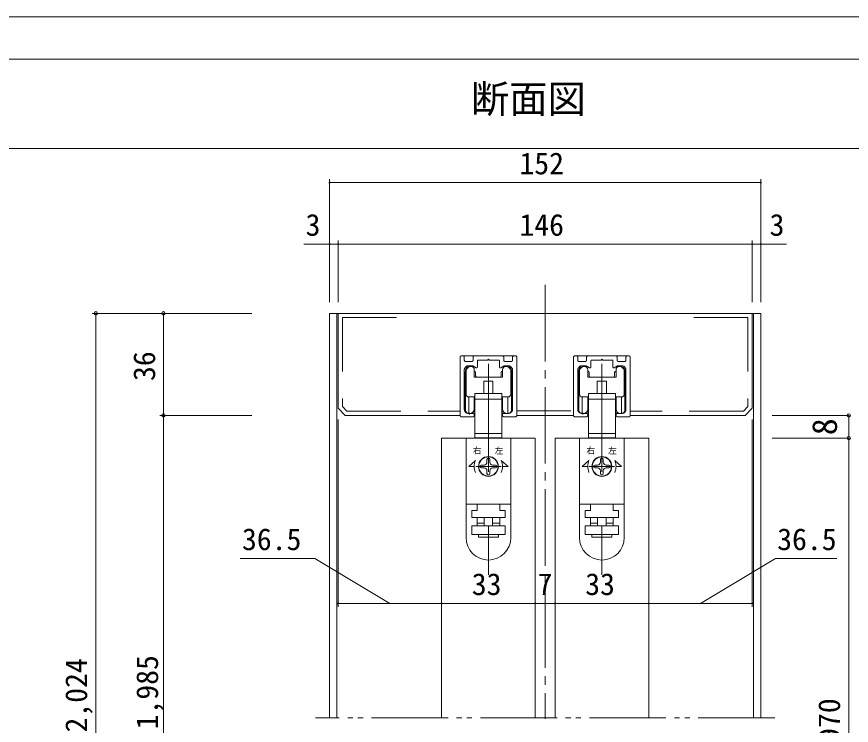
# Model space of a CAD drawing. Units: millimetres on the paper, enlarged 10 times, with parts at other scales. Extents: x -2000 to 2000, y -1385 to 1385.
# Drawn here: x -1396 to -415, y 552 to 1385 of the extents above; entities that cross this region are included whole.
import ezdxf
from ezdxf.enums import TextEntityAlignment as Align

# ---------------------------------------------------------------- set-up
doc = ezdxf.new("R2010")
doc.units = ezdxf.units.MM
doc.header["$LTSCALE"] = 10
doc.header["$PDMODE"] = 32
doc.header["$PDSIZE"] = 4
for name, pattern in [('CHAIN2', [12, 9, -1, 1, -1]), ('DOUBLE_CHAIN2', [12.8, 9, -1, 0.6, -0.6, 0.6, -1]), ('USER1', [19.05, 12.7, -6.35]), ('USER2', [9.525, 6.35, -3.175]), ('USER3', [31.75, 15.875, -3.175, 3.175, -3.175, 3.175, -3.175]), ('USER4', [50.8, 31.75, -6.35, 6.35, -6.35])]:
    doc.linetypes.add(name, pattern=pattern)
for name, color, linetype, lineweight in [('1-0_H-SYM', 7, 'Continuous', 20), ('1-1_0', 7, 'Continuous', 20), ('2-0_18', 7, 'Continuous', 18)]:
    doc.layers.add(name, color=color, linetype=linetype, lineweight=lineweight)
doc.styles.add('ＭＳ ゴシック', font='')
doc.styles.get('ＭＳ ゴシック').set_extended_font_data('MS Gothic')

msp = doc.modelspace()

# ---------------------------------------------------------------- linework, layer by layer
at = {"layer": '1-0_H-SYM'}
for p, q in [((-1950, 1335), (380, 1335)), ((-1950, 1230), (380, 1230))]:
    msp.add_line(p, q, dxfattribs=at)
at = {"layer": '1-1_0'}
for p, q in [((-1950, 1335), (380, 1335)), ((-1950, 1230), (380, 1230))]:
    msp.add_line(p, q, dxfattribs=at)
msp.add_lwpolyline([(2000, -1385), (2000, 1385), (-2000, 1385), (-2000, -1385)], dxfattribs=at)
at = {"layer": '2-0_18', "color": 4, "lineweight": 9}
for p, q in [((-1027.92, 1121.8), (-1027.92, 1194.06)), ((-1027.92, 1121.8), (-1027.92, 1194.06)), ((-1027.92, 1189.89), (-521.26, 1189.89)), ((-521.26, 1121.8), (-521.26, 1194.06)), ((-521.26, 1121.8), (-521.26, 1194.06)), ((-1027.92, 1049.55), (-1027.92, 1121.8)), ((-1017.92, 1049.55), (-1017.92, 1121.8)), ((-1017.92, 1049.55), (-1017.92, 1121.8)), ((-531.26, 1049.55), (-531.26, 1121.8)), ((-531.26, 1049.55), (-531.26, 1121.8)), ((-521.26, 1049.55), (-521.26, 1121.8)), ((-1017.92, 1117.64), (-531.26, 1117.64)), ((-1161.27, 1036.22), (-1306.85, 1036.22)), ((-1302.68, 1036.22), (-1302.68, 92.4)), ((-1119.39, 1036.22), (-1227.33, 1036.22)), ((-1223.17, 916.22), (-1223.17, 1036.22)), ((-1119.39, 916.22), (-1227.33, 916.22)), ((-1223.17, 916.22), (-1223.17, 102.4)), ((-417.78, 916.22), (-507.92, 916.22)), ((-417.78, 889.55), (-417.78, 916.22)), ((-1017.92, 911.22), (-1017.92, 691.05)), ((-531.26, 911.22), (-531.26, 691.05)), ((-417.78, 889.55), (-507.92, 889.55)), ((-1045.23, 748.05), (-1132.95, 748.05)), ((-957.09, 695.22), (-1045.23, 748.05)), ((-896.26, 695.22), (-1017.92, 695.22)), ((-896.26, 695.22), (-786.26, 695.22)), ((-786.26, 695.22), (-762.92, 695.22)), ((-762.92, 695.22), (-652.92, 695.22)), ((-652.92, 695.22), (-531.26, 695.22))]:
    msp.add_line(p, q, dxfattribs=at)
at = {"layer": '2-0_18', "color": 4, "linetype": 'CHAIN2', "lineweight": 9}
msp.add_line((-774.59, 1069.55), (-774.59, 559.66), dxfattribs=at)
at = {"layer": '2-0_18', "lineweight": 20}
for p, q in [((-1027.92, 1036.22), (-1017.92, 1036.22)), ((-1027.92, 1036.22), (-1027.92, 560.74)), ((-1019.59, 1036.22), (-1019.59, 560.74)), ((-531.26, 1036.22), (-521.26, 1036.22)), ((-529.59, 1036.22), (-529.59, 560.74)), ((-521.26, 1036.22), (-521.26, 560.74)), ((-874.59, 916.22), (-874.59, 984.56)), ((-872.92, 986.22), (-811.26, 986.22)), ((-807.92, 984.56), (-807.92, 916.22)), ((-741.26, 916.22), (-741.26, 984.56)), ((-739.59, 986.22), (-677.92, 986.22)), ((-674.59, 984.56), (-674.59, 916.22)), ((-864.75, 973.07), (-867.1, 970.71)), ((-863.57, 973.55), (-861.26, 973.55)), ((-821.26, 973.55), (-818.95, 973.55)), ((-817.77, 973.07), (-815.41, 970.71)), ((-731.41, 973.07), (-733.77, 970.71)), ((-730.23, 973.55), (-727.92, 973.55)), ((-687.92, 973.55), (-685.61, 973.55)), ((-684.43, 973.07), (-682.08, 970.71)), ((-868.59, 966.55), (-868.59, 921.89)), ((-867.59, 969.53), (-867.59, 941.22)), ((-857.92, 961.22), (-857.92, 970.22)), ((-856.26, 966.55), (-856.26, 962.89)), ((-826.26, 966.55), (-826.26, 962.89)), ((-824.59, 970.22), (-824.59, 961.22)), ((-814.92, 969.53), (-814.92, 941.22)), ((-813.92, 966.55), (-813.92, 921.89)), ((-735.26, 966.55), (-735.26, 921.89)), ((-734.26, 969.53), (-734.26, 941.22)), ((-724.59, 961.22), (-724.59, 970.22)), ((-722.92, 966.55), (-722.92, 962.89)), ((-692.92, 966.55), (-692.92, 962.89)), ((-691.26, 970.22), (-691.26, 961.22)), ((-681.59, 969.53), (-681.59, 941.22)), ((-680.59, 966.55), (-680.59, 921.89)), ((-824.59, 961.22), (-857.92, 961.22)), ((-846.59, 956.55), (-846.59, 941.9)), ((-835.92, 956.55), (-846.59, 956.55)), ((-835.92, 941.9), (-835.92, 956.55)), ((-691.26, 961.22), (-724.59, 961.22)), ((-713.26, 956.55), (-713.26, 941.9)), ((-702.59, 956.55), (-713.26, 956.55)), ((-702.59, 941.9), (-702.59, 956.55)), ((-825.4, 935.22), (-825.4, 941.9)), ((-692.06, 935.22), (-692.06, 941.9)), ((-857.92, 937.89), (-864.26, 937.89)), ((-857.11, 935.22), (-825.4, 935.22)), ((-857.11, 935.22), (-857.11, 894.89)), ((-825.4, 894.89), (-825.4, 935.22)), ((-824.59, 937.89), (-818.26, 937.89)), ((-724.59, 937.89), (-730.92, 937.89)), ((-723.78, 935.22), (-692.06, 935.22)), ((-723.78, 935.22), (-723.78, 894.89)), ((-692.06, 894.89), (-692.06, 935.22)), ((-691.26, 937.89), (-684.92, 937.89)), ((-539.59, 916.22), (-531.26, 924.55)), ((-1009.59, 916.22), (-874.59, 916.22)), ((-979.92, 916.22), (-911.26, 916.22)), ((-859.2, 920.22), (-857.11, 920.22)), ((-825.4, 920.22), (-823.31, 920.22)), ((-807.92, 916.22), (-741.26, 916.22)), ((-725.86, 920.22), (-723.78, 920.22)), ((-692.06, 920.22), (-689.98, 920.22)), ((-674.59, 916.22), (-539.59, 916.22)), ((-825.4, 889.89), (-825.4, 894.89)), ((-692.06, 889.89), (-692.06, 894.89)), ((-896.26, 889.55), (-896.26, 560.74)), ((-786.26, 889.55), (-896.26, 889.55)), ((-857.11, 889.89), (-825.4, 889.89)), ((-854.56, 889.89), (-854.56, 889.55)), ((-827.9, 889.55), (-827.9, 889.89)), ((-786.26, 889.55), (-786.26, 560.74)), ((-762.92, 889.55), (-762.92, 560.74)), ((-652.92, 889.55), (-762.92, 889.55)), ((-723.78, 889.89), (-692.06, 889.89)), ((-721.23, 889.89), (-721.23, 889.55)), ((-694.56, 889.55), (-694.56, 889.89)), ((-652.92, 889.55), (-652.92, 560.74)), ((-896.26, 815.46), (-896.26, 691.05)), ((-652.92, 815.46), (-652.92, 691.05)), ((-867.59, 772.55), (-867.59, 811.89)), ((-814.92, 772.55), (-814.92, 811.89)), ((-734.26, 772.55), (-734.26, 811.89)), ((-681.59, 772.55), (-681.59, 811.89)), ((-896.26, 776.78), (-896.26, 691.05)), ((-786.26, 776.78), (-786.26, 691.05)), ((-786.26, 776.78), (-786.26, 691.05)), ((-762.92, 776.78), (-762.92, 691.05)), ((-762.92, 776.78), (-762.92, 691.05)), ((-652.92, 776.78), (-652.92, 691.05))]:
    msp.add_line(p, q, dxfattribs=at)
at = {"layer": '2-0_18', "linetype": 'USER2', "lineweight": 20}
for p, q in [((-1012.92, 1031.22), (-946.26, 1031.22)), ((-536.26, 1031.22), (-602.92, 1031.22)), ((-1007.52, 921.22), (-874.59, 921.22)), ((-807.92, 921.78), (-741.26, 921.78)), ((-541.66, 921.22), (-674.59, 921.22))]:
    msp.add_line(p, q, dxfattribs=at)
at = {"layer": '2-0_18', "color": 6, "linetype": 'USER3'}
for p, q in [((-872.92, 986.22), (-871.26, 986.22)), ((-869.59, 984.56), (-869.59, 981.22)), ((-859.26, 981.22), (-859.26, 984.56)), ((-823.26, 984.56), (-823.26, 981.22)), ((-812.92, 981.22), (-812.92, 984.56)), ((-811.26, 986.22), (-809.59, 986.22)), ((-739.59, 986.22), (-737.92, 986.22)), ((-736.26, 984.56), (-736.26, 981.22)), ((-725.92, 981.22), (-725.92, 984.56)), ((-689.92, 984.56), (-689.92, 981.22)), ((-679.59, 981.22), (-679.59, 984.56)), ((-677.92, 986.22), (-676.26, 986.22)), ((-867.92, 979.56), (-860.92, 979.56)), ((-854.26, 973.21), (-854.26, 980.22)), ((-828.26, 980.22), (-828.26, 973.21)), ((-821.59, 979.56), (-814.59, 979.56)), ((-734.59, 979.56), (-727.59, 979.56)), ((-720.92, 973.21), (-720.92, 980.22)), ((-694.92, 980.22), (-694.92, 973.21)), ((-688.26, 979.56), (-681.26, 979.56)), ((-869.59, 969.56), (-869.59, 923.56)), ((-812.92, 923.56), (-812.92, 969.56)), ((-736.26, 969.56), (-736.26, 923.56)), ((-679.59, 923.56), (-679.59, 969.56)), ((-859.59, 914.56), (-872.92, 914.56)), ((-864.59, 918.56), (-858.92, 918.56)), ((-857.92, 917.56), (-857.92, 916.22)), ((-824.59, 916.22), (-824.59, 917.56)), ((-823.59, 918.56), (-817.92, 918.56)), ((-809.59, 914.56), (-822.92, 914.56)), ((-726.26, 914.56), (-739.59, 914.56)), ((-731.26, 918.56), (-725.59, 918.56)), ((-724.59, 917.56), (-724.59, 916.22)), ((-691.26, 916.22), (-691.26, 917.56)), ((-690.26, 918.56), (-684.59, 918.56)), ((-676.26, 914.56), (-689.59, 914.56))]:
    msp.add_line(p, q, dxfattribs=at)
at = {"layer": '2-0_18', "color": 3, "linetype": 'USER4'}
for p, q in [((-841.26, 976.96), (-841.26, 900.29)), ((-707.92, 976.96), (-707.92, 900.29))]:
    msp.add_line(p, q, dxfattribs=at)
at = {"layer": '2-0_18', "color": 2, "linetype": 'USER1'}
for p, q in [((-841.26, 976.96), (-841.26, 728.85)), ((-707.92, 976.96), (-707.92, 728.85))]:
    msp.add_line(p, q, dxfattribs=at)
at = {"layer": '2-0_18'}
for p, q in [((-868.26, 922.56), (-868.26, 969.22)), ((-814.26, 922.56), (-814.26, 969.22)), ((-734.92, 922.56), (-734.92, 969.22)), ((-680.92, 922.56), (-680.92, 969.22)), ((-864.27, 918.56), (-864.25, 937.89)), ((-857.92, 923.56), (-857.92, 937.89)), ((-857.92, 934.22), (-857.11, 934.22)), ((-824.59, 934.22), (-825.4, 934.22)), ((-824.59, 923.56), (-824.59, 937.89)), ((-818.24, 918.56), (-818.26, 937.89)), ((-730.94, 918.56), (-730.92, 937.89)), ((-724.59, 923.56), (-724.59, 937.89)), ((-724.59, 934.22), (-723.78, 934.22)), ((-691.26, 934.22), (-692.06, 934.22)), ((-691.26, 923.56), (-691.26, 937.89)), ((-684.91, 918.56), (-684.92, 937.89)), ((-864.26, 918.56), (-862.92, 918.56)), ((-818.26, 918.56), (-819.59, 918.56)), ((-730.92, 918.56), (-729.59, 918.56)), ((-684.92, 918.56), (-686.26, 918.56)), ((-867.59, 889.55), (-867.59, 811.89)), ((-814.92, 889.55), (-867.59, 889.55)), ((-814.92, 889.55), (-814.92, 811.89)), ((-734.26, 889.55), (-734.26, 811.89)), ((-681.59, 889.55), (-734.26, 889.55)), ((-681.59, 889.55), (-681.59, 811.89)), ((-864.35, 856.22), (-856.38, 863.22)), ((-842.92, 864.55), (-842.92, 861.22)), ((-839.59, 861.22), (-839.59, 864.55)), ((-818.16, 856.22), (-826.13, 863.22)), ((-731.02, 856.22), (-723.05, 863.22)), ((-709.59, 864.55), (-709.59, 861.22)), ((-706.26, 861.22), (-706.26, 864.55)), ((-684.83, 856.22), (-692.8, 863.22)), ((-864.35, 856.22), (-857.92, 856.22)), ((-856.14, 856.22), (-826.37, 856.22)), ((-846.26, 857.89), (-849.59, 857.89)), ((-849.59, 854.55), (-846.26, 854.55)), ((-832.92, 857.89), (-836.26, 857.89)), ((-836.26, 854.55), (-832.92, 854.55)), ((-818.16, 856.22), (-824.59, 856.22)), ((-731.02, 856.22), (-724.59, 856.22)), ((-722.81, 856.22), (-693.03, 856.22)), ((-712.92, 857.89), (-716.26, 857.89)), ((-716.26, 854.55), (-712.92, 854.55)), ((-699.59, 857.89), (-702.92, 857.89)), ((-702.92, 854.55), (-699.59, 854.55)), ((-684.83, 856.22), (-691.26, 856.22)), ((-842.92, 851.22), (-842.92, 847.89)), ((-839.59, 847.89), (-839.59, 851.22)), ((-709.59, 851.22), (-709.59, 847.89)), ((-706.26, 847.89), (-706.26, 851.22)), ((-814.92, 811.89), (-867.59, 811.89)), ((-854.59, 804.55), (-860.92, 804.55)), ((-860.92, 804.55), (-860.92, 802.89)), ((-854.59, 804.55), (-854.59, 811.89)), ((-827.92, 811.89), (-827.92, 804.55)), ((-821.59, 804.55), (-827.92, 804.55)), ((-821.59, 802.89), (-821.59, 804.55)), ((-681.59, 811.89), (-734.26, 811.89)), ((-721.26, 804.55), (-727.59, 804.55)), ((-727.59, 804.55), (-727.59, 802.89)), ((-721.26, 804.55), (-721.26, 811.89)), ((-694.59, 811.89), (-694.59, 804.55)), ((-688.26, 804.55), (-694.59, 804.55)), ((-688.26, 802.89), (-688.26, 804.55)), ((-854.59, 789.55), (-854.59, 796.22)), ((-846.26, 796.22), (-846.26, 786.22)), ((-836.26, 796.22), (-836.26, 786.22)), ((-827.92, 796.22), (-827.92, 789.55)), ((-821.59, 802.89), (-821.59, 796.22)), ((-721.26, 789.55), (-721.26, 796.22)), ((-712.92, 796.22), (-712.92, 786.22)), ((-702.92, 796.22), (-702.92, 786.22)), ((-694.59, 796.22), (-694.59, 789.55)), ((-688.26, 802.89), (-688.26, 796.22)), ((-860.92, 776.22), (-860.92, 786.22)), ((-860.92, 786.22), (-821.59, 786.22)), ((-854.59, 789.55), (-846.26, 789.55)), ((-854.59, 786.22), (-854.59, 789.55)), ((-727.59, 776.22), (-727.59, 786.22)), ((-727.59, 786.22), (-688.26, 786.22)), ((-721.26, 789.55), (-712.92, 789.55)), ((-721.26, 786.22), (-721.26, 789.55)), ((-852.92, 776.22), (-852.92, 772.89)), ((-719.59, 776.22), (-719.59, 772.89))]:
    msp.add_line(p, q, dxfattribs=at)
at = {"layer": '2-0_18', "color": 2}
for p, q in [((-863.6, 919.35), (-863.6, 917.42)), ((-730.27, 919.35), (-730.27, 917.42))]:
    msp.add_line(p, q, dxfattribs=at)
at = {"layer": '2-0_18', "linetype": 'DOUBLE_CHAIN2', "lineweight": 20}
msp.add_line((-504.59, 560.74), (-1044.59, 560.74), dxfattribs=at)
at = {"layer": '2-0_18', "color": 4, "lineweight": 9}
for points in [[(-1017.92, 1117.64), (-1027.92, 1117.64), (-1058.2, 1117.64)], [(-531.26, 1117.64), (-521.26, 1117.64), (-490.98, 1117.64)], [(-507.92, 125.74), (-417.78, 125.74), (-417.78, 889.55)], [(-592.09, 695.22), (-503.95, 748.05), (-431.81, 748.05)]]:
    msp.add_lwpolyline(points, dxfattribs=at)
at = {"layer": '2-0_18', "lineweight": 20}
for points in [[(-531.26, 924.55), (-531.26, 1036.22), (-1017.92, 1036.22), (-1017.92, 924.55), (-1009.59, 916.22)], [(-857.11, 935.22), (-857.11, 941.9), (-825.4, 941.9)], [(-723.78, 935.22), (-723.78, 941.9), (-692.06, 941.9)], [(-857.11, 889.89), (-857.11, 894.89), (-825.4, 894.89)], [(-723.78, 889.89), (-723.78, 894.89), (-692.06, 894.89)]]:
    msp.add_lwpolyline(points, dxfattribs=at)
at = {"layer": '2-0_18', "linetype": 'USER2', "lineweight": 20}
for points in [[(-1012.92, 1031.22), (-1012.92, 926.63), (-1007.52, 921.22)], [(-536.26, 1031.22), (-536.26, 926.63), (-541.66, 921.22)]]:
    msp.add_lwpolyline(points, dxfattribs=at)
at = {"layer": '2-0_18', "color": 6, "linetype": 'USER3'}
for points in [[(-857.59, 986.22), (-841.26, 986.22), (-824.92, 986.22)], [(-853.26, 981.22), (-842.26, 981.22), (-841.26, 982.22), (-840.26, 981.22), (-829.26, 981.22)], [(-724.26, 986.22), (-707.92, 986.22), (-691.59, 986.22)], [(-719.92, 981.22), (-708.92, 981.22), (-707.92, 982.22), (-706.92, 981.22), (-695.92, 981.22)], [(-855.76, 972.34), (-859.59, 974.56), (-864.59, 974.56)], [(-817.92, 974.56), (-822.92, 974.56), (-826.76, 972.34)], [(-722.42, 972.34), (-726.26, 974.56), (-731.26, 974.56)], [(-684.59, 974.56), (-689.59, 974.56), (-693.42, 972.34)]]:
    msp.add_lwpolyline(points, dxfattribs=at)
at = {"layer": '2-0_18'}
for points in [[(-821.59, 796.22), (-860.92, 796.22), (-860.92, 802.89)], [(-688.26, 796.22), (-727.59, 796.22), (-727.59, 802.89)], [(-821.59, 786.22), (-821.59, 776.22), (-860.92, 776.22)], [(-836.26, 789.55), (-827.92, 789.55), (-827.92, 786.22)], [(-688.26, 786.22), (-688.26, 776.22), (-727.59, 776.22)], [(-702.92, 789.55), (-694.59, 789.55), (-694.59, 786.22)], [(-829.59, 776.22), (-829.59, 772.89), (-852.92, 772.89)], [(-696.26, 776.22), (-696.26, 772.89), (-719.59, 772.89)]]:
    msp.add_lwpolyline(points, dxfattribs=at)
for centre, radius in [((-841.26, 856.22), 11.67), ((-841.26, 856.22), 11.33), ((-707.92, 856.22), 11.67), ((-707.92, 856.22), 11.33)]:
    msp.add_circle(centre, radius, dxfattribs=at)
at = {"layer": '2-0_18', "color": 4, "lineweight": 9}
for centre, start, end in [((-1027.92, 1189.89), 0, 180), ((-1027.92, 1189.89), 0, 180), ((-1027.92, 1189.89), 180, 0), ((-1027.92, 1189.89), 180, 0), ((-521.26, 1189.89), 0, 180), ((-521.26, 1189.89), 0, 180), ((-521.26, 1189.89), 180, 0), ((-521.26, 1189.89), 180, 0), ((-1027.92, 1117.64), 0, 180), ((-1027.92, 1117.64), 180, 0), ((-1017.92, 1117.64), 0, 180), ((-1017.92, 1117.64), 0, 180), ((-1017.92, 1117.64), 180, 0), ((-1017.92, 1117.64), 180, 0), ((-531.26, 1117.64), 0, 180), ((-531.26, 1117.64), 0, 180), ((-531.26, 1117.64), 180, 0), ((-531.26, 1117.64), 180, 0), ((-521.26, 1117.64), 0, 180), ((-521.26, 1117.64), 180, 0), ((-1017.92, 695.22), 0, 180), ((-1017.92, 695.22), 180, 0), ((-896.26, 695.22), 0, 180), ((-896.26, 695.22), 0, 180), ((-896.26, 695.22), 180, 0), ((-896.26, 695.22), 180, 0), ((-786.26, 695.22), 0, 180), ((-786.26, 695.22), 0, 180), ((-786.26, 695.22), 180, 0), ((-786.26, 695.22), 180, 0), ((-762.92, 695.22), 0, 180), ((-762.92, 695.22), 0, 180), ((-762.92, 695.22), 180, 0), ((-762.92, 695.22), 180, 0), ((-652.92, 695.22), 0, 180), ((-652.92, 695.22), 0, 180), ((-652.92, 695.22), 180, 0), ((-652.92, 695.22), 180, 0), ((-531.26, 695.22), 0, 180), ((-531.26, 695.22), 180, 0)]:
    msp.add_arc(centre, 0.521, start, end, dxfattribs=at)
at = {"layer": '2-0_18', "color": 6, "linetype": 'USER3'}
for centre, radius, start, end in [((-872.92, 984.56), 1.67, 90, 180), ((-871.26, 984.56), 1.67, 360, 90), ((-867.92, 981.22), 1.67, 180, 270), ((-860.92, 981.22), 1.67, 270, 0), ((-857.59, 984.56), 1.67, 90, 180), ((-853.26, 980.22), 1, 90, 180), ((-829.26, 980.22), 1, 0, 90), ((-824.92, 984.56), 1.67, 360, 90), ((-821.59, 981.22), 1.67, 180, 270), ((-814.59, 981.22), 1.67, 270, 0), ((-811.26, 984.56), 1.67, 90, 180), ((-809.59, 984.56), 1.67, 360, 90), ((-739.59, 984.56), 1.67, 90, 180), ((-737.92, 984.56), 1.67, 360, 90), ((-734.59, 981.22), 1.67, 180, 270), ((-727.59, 981.22), 1.67, 270, 0), ((-724.26, 984.56), 1.67, 90, 180), ((-719.92, 980.22), 1, 90, 180), ((-695.92, 980.22), 1, 0, 90), ((-691.59, 984.56), 1.67, 360, 90), ((-688.26, 981.22), 1.67, 180, 270), ((-681.26, 981.22), 1.67, 270, 0), ((-677.92, 984.56), 1.67, 90, 180), ((-676.26, 984.56), 1.67, 360, 90), ((-864.59, 969.56), 5, 90, 180), ((-855.26, 973.21), 1, 240, 0), ((-827.26, 973.21), 1, 180, 300), ((-817.92, 969.56), 5, 0, 90), ((-731.26, 969.56), 5, 90, 180), ((-721.92, 973.21), 1, 240, 0), ((-693.92, 973.21), 1, 180, 300), ((-684.59, 969.56), 5, 0, 90), ((-864.59, 923.56), 5, 180, 270), ((-817.92, 923.56), 5, 270, 0), ((-731.26, 923.56), 5, 180, 270), ((-684.59, 923.56), 5, 270, 0), ((-872.92, 916.22), 1.67, 180, 270), ((-859.59, 916.22), 1.67, 270, 0), ((-858.92, 917.56), 1, 360, 90), ((-823.59, 917.56), 1, 90, 180), ((-822.92, 916.22), 1.67, 180, 270), ((-809.59, 916.22), 1.67, 270, 0), ((-739.59, 916.22), 1.67, 180, 270), ((-726.26, 916.22), 1.67, 270, 0), ((-725.59, 917.56), 1, 360, 90), ((-690.26, 917.56), 1, 90, 180), ((-689.59, 916.22), 1.67, 180, 270), ((-676.26, 916.22), 1.67, 270, 0)]:
    msp.add_arc(centre, radius, start, end, dxfattribs=at)
at = {"layer": '2-0_18'}
for centre, radius, start, end in [((-864.26, 969.22), 4, 94.64843, 180), ((-818.26, 969.22), 4, 0, 85.35157), ((-730.92, 969.22), 4, 94.64843, 180), ((-684.92, 969.22), 4, 0, 85.35157), ((-864.26, 922.56), 4, 180, 270), ((-862.92, 923.56), 5, 270, 0), ((-819.59, 923.56), 5, 180, 270), ((-818.26, 922.56), 4, 270, 0), ((-730.92, 922.56), 4, 180, 270), ((-729.59, 923.56), 5, 270, 0), ((-686.26, 923.56), 5, 180, 270), ((-684.92, 922.56), 4, 270, 0), ((-841.26, 856.22), 16.67, 155.16542, 204.83459), ((-841.26, 864.55), 1.67, 90, 180), ((-841.26, 864.55), 1.67, 0, 90), ((-841.26, 856.22), 16.67, 335.16541, 24.83458), ((-707.92, 856.22), 16.67, 155.16542, 204.83459), ((-707.92, 864.55), 1.67, 90, 180), ((-707.92, 864.55), 1.67, 0, 90), ((-707.92, 856.22), 16.67, 335.16541, 24.83458), ((-849.59, 856.22), 1.67, 90, 180), ((-849.59, 856.22), 1.67, 180, 270), ((-846.26, 861.22), 3.33, 270, 0), ((-846.26, 851.22), 3.33, 0, 90), ((-836.26, 861.22), 3.33, 180, 270), ((-836.26, 851.22), 3.33, 90, 180), ((-832.92, 856.22), 1.67, 0, 90), ((-832.92, 856.22), 1.67, 270, 0), ((-716.26, 856.22), 1.67, 90, 180), ((-716.26, 856.22), 1.67, 180, 270), ((-712.92, 861.22), 3.33, 270, 0), ((-712.92, 851.22), 3.33, 0, 90), ((-702.92, 861.22), 3.33, 180, 270), ((-702.92, 851.22), 3.33, 90, 180), ((-699.59, 856.22), 1.67, 0, 90), ((-699.59, 856.22), 1.67, 270, 0), ((-841.26, 847.89), 1.67, 180, 270), ((-841.26, 847.89), 1.67, 270, 0), ((-707.92, 847.89), 1.67, 180, 270), ((-707.92, 847.89), 1.67, 270, 0)]:
    msp.add_arc(centre, radius, start, end, dxfattribs=at)
at = {"layer": '2-0_18', "lineweight": 20}
for centre, radius, start, end in [((-863.57, 971.89), 1.67, 90, 135), ((-861.26, 970.22), 3.33, 360, 90), ((-821.26, 970.22), 3.33, 90, 180), ((-818.95, 971.89), 1.67, 45, 90), ((-730.23, 971.89), 1.67, 90, 135), ((-727.92, 970.22), 3.33, 360, 90), ((-687.92, 970.22), 3.33, 90, 180), ((-685.61, 971.89), 1.67, 45, 90), ((-866.92, 966.55), 1.67, 143.10953, 180), ((-865.92, 969.53), 1.67, 135, 180), ((-857.92, 966.55), 1.67, 360, 90), ((-854.59, 962.89), 1.67, 180, 270), ((-827.92, 962.89), 1.67, 270, 0), ((-824.59, 966.55), 1.67, 90, 180), ((-816.59, 969.53), 1.67, 0, 45), ((-815.59, 966.55), 1.67, 0, 36.78801), ((-733.59, 966.55), 1.67, 143.10953, 180), ((-732.59, 969.53), 1.67, 135, 180), ((-724.59, 966.55), 1.67, 360, 90), ((-721.26, 962.89), 1.67, 180, 270), ((-694.59, 962.89), 1.67, 270, 0), ((-691.26, 966.55), 1.67, 90, 180), ((-683.26, 969.53), 1.67, 0, 45), ((-682.26, 966.55), 1.67, 0, 36.78801), ((-864.26, 941.22), 3.33, 180, 270), ((-857.92, 934.55), 3.33, 75.95044, 90), ((-824.59, 934.55), 3.33, 90, 104.0179), ((-818.26, 941.22), 3.33, 270, 360), ((-730.92, 941.22), 3.33, 180, 270), ((-724.59, 934.55), 3.33, 75.95044, 90), ((-691.26, 934.55), 3.33, 90, 104.0179), ((-684.92, 941.22), 3.33, 270, 360), ((-866.92, 921.89), 1.67, 180, 245.90184), ((-815.59, 921.89), 1.67, 294.19339, 360), ((-733.59, 921.89), 1.67, 180, 245.90184), ((-682.26, 921.89), 1.67, 294.19339, 360), ((-841.26, 772.55), 26.33, 180, 0), ((-707.92, 772.55), 26.33, 180, 0)]:
    msp.add_arc(centre, radius, start, end, dxfattribs=at)
at = {"layer": '2-0_18', "color": 4}
for p in [(-1302.68, 1036.22), (-1223.17, 1036.22), (-1223.17, 916.22), (-417.78, 916.22), (-417.78, 889.55)]:
    msp.add_point(p, dxfattribs=at)

# ---------------------------------------------------------------- texts
at = {"layer": '1-1_0', "style": 'ＭＳ ゴシック'}
msp.add_text('断面図', height=32.99, dxfattribs=at).set_placement((-861.74, 1261.98), align=Align.BOTTOM_LEFT)
at = {"layer": '2-0_18', "style": 'ＭＳ ゴシック'}
for s, height, p in [('152', 25.66, (-804.81, 1191.97)), ('3', 25.66, (-1056.12, 1119.72)), ('146', 25.66, (-804.81, 1119.72)), ('3', 25.66, (-510.84, 1119.72)), ('右', 7.33, (-859.49, 869.09)), ('左', 7.33, (-833.9, 868.89)), ('右', 7.33, (-726.16, 869.09)), ('左', 7.33, (-700.56, 868.89)), ('36.5', 25.66, (-1130.87, 750.13)), ('36.5', 25.66, (-501.86, 750.13)), ('33', 25.66, (-860.81, 697.3)), ('7', 25.66, (-783.48, 697.3)), ('33', 25.66, (-727.48, 697.3))]:
    msp.add_text(s, height=height, dxfattribs=at).set_placement(p, align=Align.BOTTOM_LEFT)
for s, height, p in [('36', 25.66, (-1225.25, 956.67)), ('8', 29.33, (-422.78, 892.89)), ('枠外H:2,024', 25.66, (-1305.18, 438.53)), ('枠内IH:1,985', 25.66, (-1221.78, 424.74)), ('DH:1,970', 25.66, (-420.29, 443.98))]:
    msp.add_text(s, height=height, rotation=90, dxfattribs=at).set_placement(p, align=Align.BOTTOM_LEFT)

doc.saveas('drawing.dxf')
